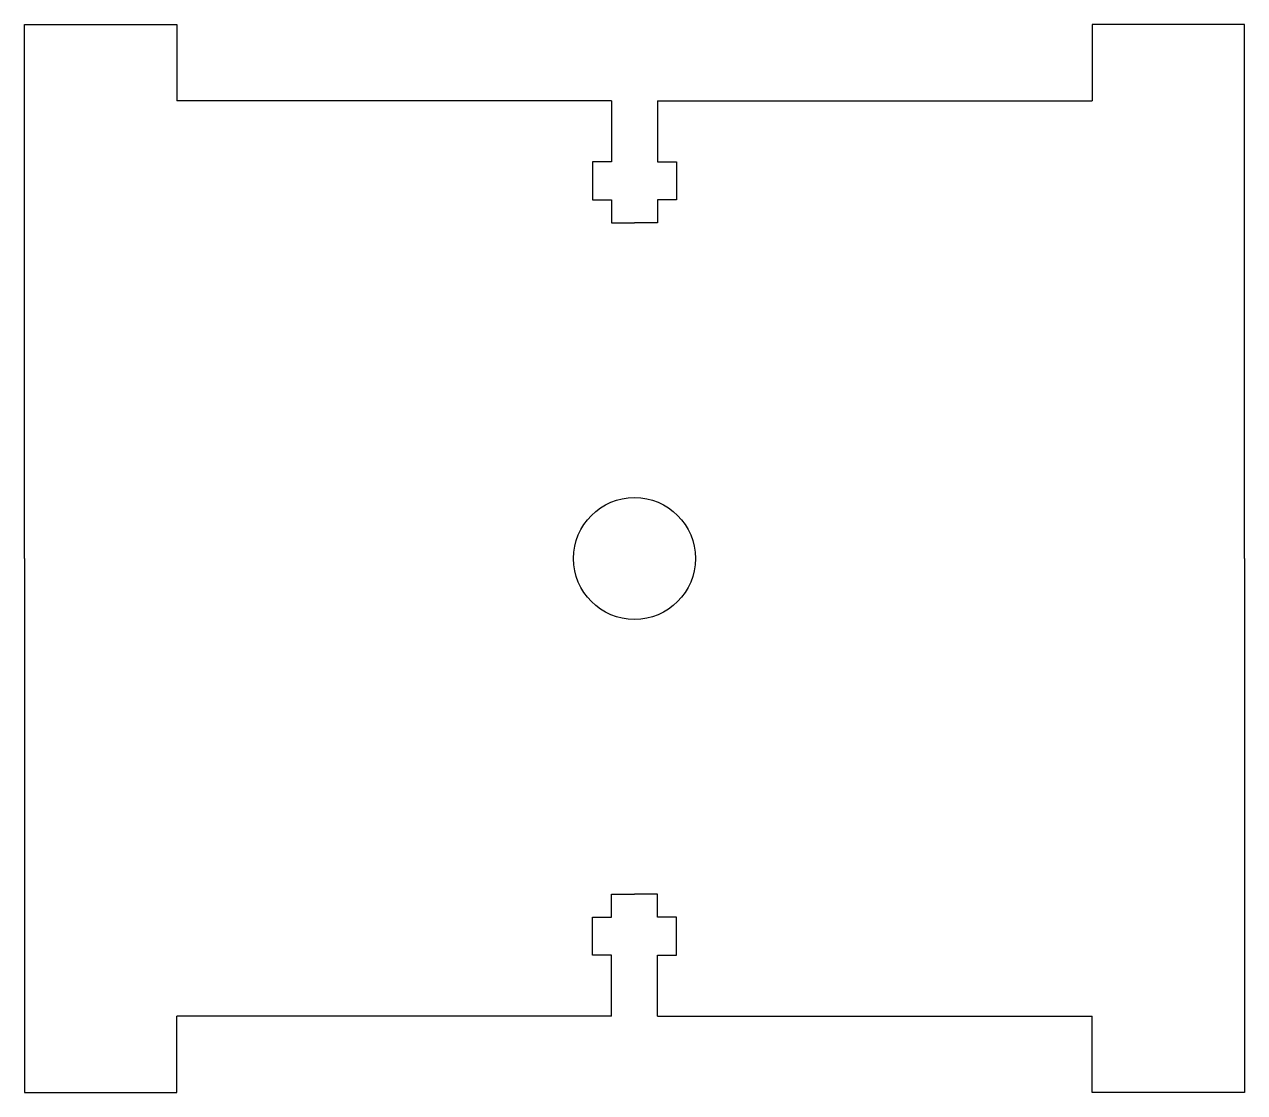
# Model space of a CAD drawing. Header units: inches. Extents: x -40 to 40, y -35 to 35.
import ezdxf

# ---------------------------------------------------------------- set-up
doc = ezdxf.new("R2010")
doc.units = ezdxf.units.IN
doc.header["$MEASUREMENT"] = 0

msp = doc.modelspace()

# ---------------------------------------------------------------- linework, layer by layer
for p, q in [((-1.5, 30), (-30, 30)), ((-1.5, 30), (-1.5, 26)), ((1.5, 30), (30, 30)), ((1.5, 30), (1.5, 26)), ((-1.5, 26), (-2.75, 26)), ((-2.75, 26), (-2.75, 23.5)), ((1.5, 26), (2.75, 26)), ((2.75, 26), (2.75, 23.5)), ((-2.75, 23.5), (-1.5, 23.5)), ((-1.5, 23.5), (-1.5, 22)), ((2.75, 23.5), (1.5, 23.5)), ((1.5, 23.5), (1.5, 22)), ((-1.5, 22), (0, 22)), ((1.5, 22), (0, 22)), ((-1.5, -23.5), (-1.5, -22)), ((-1.5, -22), (0, -22)), ((1.5, -22), (0, -22)), ((1.5, -23.5), (1.5, -22)), ((-2.75, -26), (-2.75, -23.5)), ((-2.75, -23.5), (-1.5, -23.5)), ((2.75, -23.5), (1.5, -23.5)), ((2.75, -26), (2.75, -23.5)), ((-1.5, -26), (-2.75, -26)), ((-1.5, -30), (-1.5, -26)), ((1.5, -30), (1.5, -26)), ((1.5, -26), (2.75, -26)), ((-1.5, -30), (-30, -30)), ((1.5, -30), (30, -30))]:
    msp.add_line(p, q)
for points in [[(-40, 0), (-40, 35), (-30, 35), (-30, 30)], [(40, 0), (40, 35), (30, 35), (30, 30)], [(-40, 0), (-40, -35), (-30, -35), (-30, -30)], [(40, 0), (40, -35), (30, -35), (30, -30)]]:
    msp.add_lwpolyline(points)
msp.add_circle((0, 0), 4)

doc.saveas('drawing.dxf')
